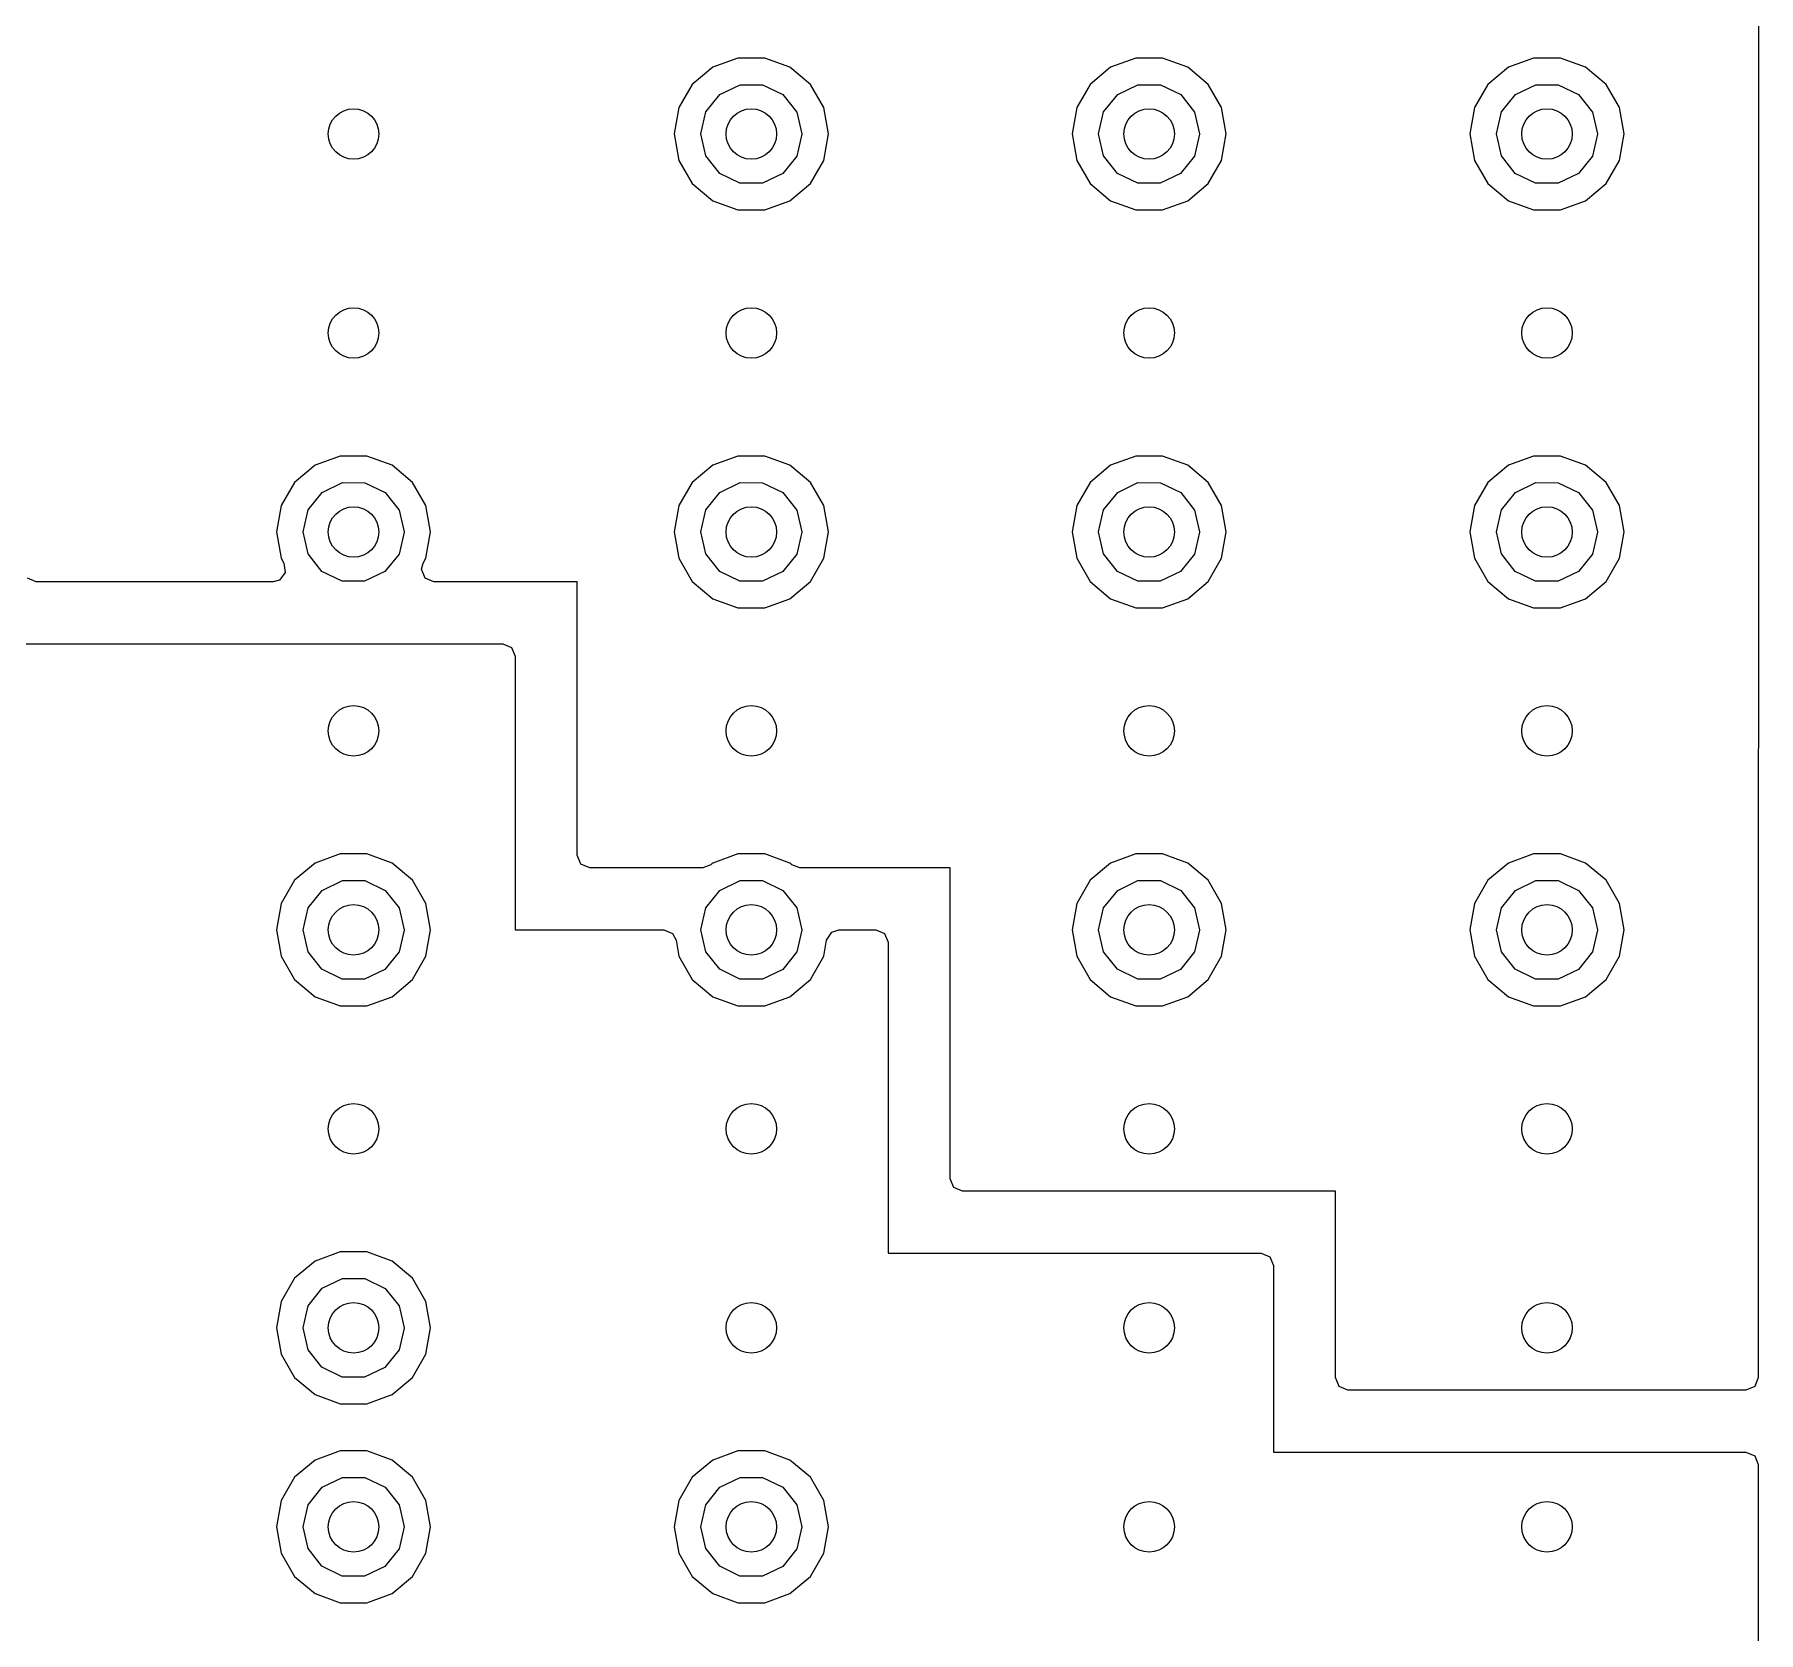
# Model space of a CAD drawing. Extents: x 2.01 to 4.77, y -4.11 to -1.35.
# Drawn here: x 3.1207 to 3.3937, y -2.9163 to -2.6634 of the extents above; entities that cross this region are included whole.
import ezdxf

# ---------------------------------------------------------------- set-up
doc = ezdxf.new("R2010")
doc.units = 0
doc.header["$MEASUREMENT"] = 0
doc.layers.add('BLACK', color=7, linetype='CONTINUOUS')

msp = doc.modelspace()

# ---------------------------------------------------------------- linework, layer by layer
at = {"layer": 'BLACK', "linetype": 'CONTINUOUS'}
for p, q in [((3.39374, -2.56713), (3.39372, -2.70631)), ((3.23213, -2.66711), (3.22815, -2.66856)), ((3.23637, -2.66711), (3.23213, -2.66711)), ((3.24035, -2.66856), (3.23637, -2.66711)), ((3.29512, -2.66711), (3.29114, -2.66856)), ((3.29936, -2.66711), (3.29512, -2.66711)), ((3.30335, -2.66856), (3.29936, -2.66711)), ((3.35812, -2.66711), (3.35413, -2.66856)), ((3.36236, -2.66711), (3.35812, -2.66711)), ((3.36634, -2.66856), (3.36236, -2.66711)), ((3.22815, -2.66856), (3.2249, -2.67129)), ((3.2436, -2.67129), (3.24035, -2.66856)), ((3.29114, -2.66856), (3.28789, -2.67129)), ((3.30659, -2.67129), (3.30335, -2.66856)), ((3.35413, -2.66856), (3.35089, -2.67129)), ((3.36959, -2.67129), (3.36634, -2.66856)), ((3.2249, -2.67129), (3.22278, -2.67496)), ((3.22927, -2.67287), (3.23248, -2.67133)), ((3.23248, -2.67133), (3.23604, -2.67134)), ((3.23604, -2.67134), (3.23924, -2.67288)), ((3.24572, -2.67496), (3.2436, -2.67129)), ((3.28789, -2.67129), (3.28578, -2.67496)), ((3.29226, -2.67287), (3.29547, -2.67133)), ((3.29547, -2.67133), (3.29903, -2.67134)), ((3.29903, -2.67134), (3.30224, -2.67288)), ((3.30871, -2.67496), (3.30659, -2.67129)), ((3.35089, -2.67129), (3.34877, -2.67496)), ((3.35526, -2.67287), (3.35846, -2.67133)), ((3.35846, -2.67133), (3.36202, -2.67134)), ((3.36202, -2.67134), (3.36523, -2.67288)), ((3.37171, -2.67496), (3.36959, -2.67129)), ((3.22278, -2.67496), (3.22205, -2.67913)), ((3.22705, -2.67565), (3.22927, -2.67287)), ((3.23924, -2.67288), (3.24146, -2.67566)), ((3.24646, -2.67913), (3.24572, -2.67496)), ((3.28578, -2.67496), (3.28504, -2.67913)), ((3.29004, -2.67565), (3.29226, -2.67287)), ((3.30224, -2.67288), (3.30445, -2.67566)), ((3.30945, -2.67913), (3.30871, -2.67496)), ((3.34877, -2.67496), (3.34803, -2.67913)), ((3.35303, -2.67565), (3.35526, -2.67287)), ((3.36523, -2.67288), (3.36744, -2.67566)), ((3.37244, -2.67913), (3.37171, -2.67496)), ((3.22625, -2.67912), (3.22705, -2.67565)), ((3.24146, -2.67566), (3.24225, -2.67913)), ((3.28924, -2.67912), (3.29004, -2.67565)), ((3.30445, -2.67566), (3.30524, -2.67913)), ((3.35224, -2.67912), (3.35303, -2.67565)), ((3.36744, -2.67566), (3.36824, -2.67913)), ((3.22205, -2.67913), (3.22278, -2.68331)), ((3.22704, -2.68259), (3.22625, -2.67912)), ((3.24225, -2.67916), (3.24145, -2.68263)), ((3.24225, -2.67913), (3.24225, -2.67916)), ((3.24572, -2.68331), (3.24646, -2.67913)), ((3.28504, -2.67913), (3.28578, -2.68331)), ((3.29003, -2.68259), (3.28924, -2.67912)), ((3.30524, -2.67916), (3.30444, -2.68263)), ((3.30524, -2.67913), (3.30524, -2.67916)), ((3.30871, -2.68331), (3.30945, -2.67913)), ((3.34803, -2.67913), (3.34877, -2.68331)), ((3.35302, -2.68259), (3.35224, -2.67912)), ((3.36824, -2.67916), (3.36743, -2.68263)), ((3.36824, -2.67913), (3.36824, -2.67916)), ((3.37171, -2.68331), (3.37244, -2.67913)), ((3.22278, -2.68331), (3.2249, -2.68698)), ((3.22925, -2.68538), (3.22704, -2.68259)), ((3.24145, -2.68263), (3.23922, -2.6854)), ((3.2436, -2.68698), (3.24572, -2.68331)), ((3.28578, -2.68331), (3.28789, -2.68698)), ((3.29224, -2.68538), (3.29003, -2.68259)), ((3.30444, -2.68263), (3.30221, -2.6854)), ((3.30659, -2.68698), (3.30871, -2.68331)), ((3.34877, -2.68331), (3.35089, -2.68698)), ((3.35523, -2.68538), (3.35302, -2.68259)), ((3.36743, -2.68263), (3.36521, -2.6854)), ((3.36959, -2.68698), (3.37171, -2.68331)), ((3.23245, -2.68693), (3.22925, -2.68538)), ((3.23922, -2.6854), (3.23601, -2.68694)), ((3.29544, -2.68693), (3.29224, -2.68538)), ((3.30221, -2.6854), (3.299, -2.68694)), ((3.35844, -2.68693), (3.35523, -2.68538)), ((3.36521, -2.6854), (3.362, -2.68694)), ((3.2249, -2.68698), (3.22815, -2.6897)), ((3.23601, -2.68694), (3.23245, -2.68693)), ((3.24035, -2.6897), (3.2436, -2.68698)), ((3.28789, -2.68698), (3.29114, -2.6897)), ((3.299, -2.68694), (3.29544, -2.68693)), ((3.30335, -2.6897), (3.30659, -2.68698)), ((3.35089, -2.68698), (3.35413, -2.6897)), ((3.362, -2.68694), (3.35844, -2.68693)), ((3.36634, -2.6897), (3.36959, -2.68698)), ((3.22815, -2.6897), (3.23213, -2.69115)), ((3.23213, -2.69115), (3.23637, -2.69115)), ((3.23637, -2.69115), (3.24035, -2.6897)), ((3.29114, -2.6897), (3.29512, -2.69115)), ((3.29512, -2.69115), (3.29936, -2.69115)), ((3.29936, -2.69115), (3.30335, -2.6897)), ((3.35413, -2.6897), (3.35812, -2.69115)), ((3.35812, -2.69115), (3.36236, -2.69115)), ((3.36236, -2.69115), (3.36634, -2.6897)), ((3.39372, -2.70631), (3.39371, -2.84646)), ((3.16516, -2.73156), (3.16191, -2.73428)), ((3.16914, -2.73011), (3.16516, -2.73156)), ((3.17338, -2.73011), (3.16914, -2.73011)), ((3.17736, -2.73156), (3.17338, -2.73011)), ((3.18061, -2.73428), (3.17736, -2.73156)), ((3.22815, -2.73156), (3.2249, -2.73428)), ((3.23213, -2.73011), (3.22815, -2.73156)), ((3.23637, -2.73011), (3.23213, -2.73011)), ((3.24035, -2.73156), (3.23637, -2.73011)), ((3.2436, -2.73428), (3.24035, -2.73156)), ((3.29114, -2.73156), (3.28789, -2.73428)), ((3.29512, -2.73011), (3.29114, -2.73156)), ((3.29936, -2.73011), (3.29512, -2.73011)), ((3.30335, -2.73156), (3.29936, -2.73011)), ((3.30659, -2.73428), (3.30335, -2.73156)), ((3.35413, -2.73156), (3.35089, -2.73428)), ((3.35812, -2.73011), (3.35413, -2.73156)), ((3.36236, -2.73011), (3.35812, -2.73011)), ((3.36634, -2.73156), (3.36236, -2.73011)), ((3.36959, -2.73428), (3.36634, -2.73156)), ((3.16191, -2.73428), (3.15979, -2.73795)), ((3.16628, -2.73587), (3.16949, -2.73432)), ((3.16949, -2.73432), (3.17305, -2.73433)), ((3.17305, -2.73433), (3.17625, -2.73587)), ((3.18273, -2.73795), (3.18061, -2.73428)), ((3.2249, -2.73428), (3.22278, -2.73795)), ((3.22927, -2.73587), (3.23248, -2.73432)), ((3.23248, -2.73432), (3.23604, -2.73433)), ((3.23604, -2.73433), (3.23924, -2.73587)), ((3.24572, -2.73795), (3.2436, -2.73428)), ((3.28789, -2.73428), (3.28578, -2.73795)), ((3.29226, -2.73587), (3.29547, -2.73432)), ((3.29547, -2.73432), (3.29903, -2.73433)), ((3.29903, -2.73433), (3.30224, -2.73587)), ((3.30871, -2.73795), (3.30659, -2.73428)), ((3.35089, -2.73428), (3.34877, -2.73795)), ((3.35526, -2.73587), (3.35846, -2.73432)), ((3.35846, -2.73432), (3.36202, -2.73433)), ((3.36202, -2.73433), (3.36523, -2.73587)), ((3.37171, -2.73795), (3.36959, -2.73428)), ((3.15979, -2.73795), (3.15905, -2.74213)), ((3.16406, -2.73864), (3.16628, -2.73587)), ((3.17625, -2.73587), (3.17847, -2.73866)), ((3.18346, -2.74213), (3.18273, -2.73795)), ((3.22278, -2.73795), (3.22205, -2.74213)), ((3.22705, -2.73864), (3.22927, -2.73587)), ((3.23924, -2.73587), (3.24146, -2.73866)), ((3.24646, -2.74213), (3.24572, -2.73795)), ((3.28578, -2.73795), (3.28504, -2.74213)), ((3.29004, -2.73864), (3.29226, -2.73587)), ((3.30224, -2.73587), (3.30445, -2.73866)), ((3.30945, -2.74213), (3.30871, -2.73795)), ((3.34877, -2.73795), (3.34803, -2.74213)), ((3.35303, -2.73864), (3.35526, -2.73587)), ((3.36523, -2.73587), (3.36744, -2.73866)), ((3.37244, -2.74213), (3.37171, -2.73795)), ((3.16326, -2.74211), (3.16406, -2.73864)), ((3.17847, -2.73866), (3.17926, -2.74213)), ((3.22625, -2.74211), (3.22705, -2.73864)), ((3.24146, -2.73866), (3.24225, -2.74213)), ((3.28924, -2.74211), (3.29004, -2.73864)), ((3.30445, -2.73866), (3.30524, -2.74213)), ((3.35224, -2.74211), (3.35303, -2.73864)), ((3.36744, -2.73866), (3.36824, -2.74213)), ((3.15905, -2.74213), (3.15979, -2.7463)), ((3.16405, -2.74558), (3.16326, -2.74211)), ((3.17926, -2.74215), (3.17846, -2.74562)), ((3.17926, -2.74213), (3.17926, -2.74215)), ((3.18273, -2.7463), (3.18346, -2.74213)), ((3.22205, -2.74213), (3.22278, -2.7463)), ((3.22704, -2.74558), (3.22625, -2.74211)), ((3.24225, -2.74215), (3.24145, -2.74562)), ((3.24225, -2.74213), (3.24225, -2.74215)), ((3.24572, -2.7463), (3.24646, -2.74213)), ((3.28504, -2.74213), (3.28578, -2.7463)), ((3.29003, -2.74558), (3.28924, -2.74211)), ((3.30524, -2.74215), (3.30444, -2.74562)), ((3.30524, -2.74213), (3.30524, -2.74215)), ((3.30871, -2.7463), (3.30945, -2.74213)), ((3.34803, -2.74213), (3.34877, -2.7463)), ((3.35302, -2.74558), (3.35224, -2.74211)), ((3.36824, -2.74215), (3.36743, -2.74562)), ((3.36824, -2.74213), (3.36824, -2.74215)), ((3.37171, -2.7463), (3.37244, -2.74213)), ((3.15979, -2.7463), (3.16023, -2.74706)), ((3.16626, -2.74837), (3.16405, -2.74558)), ((3.17846, -2.74562), (3.17623, -2.7484)), ((3.18229, -2.74706), (3.18273, -2.7463)), ((3.22278, -2.7463), (3.2249, -2.74997)), ((3.22925, -2.74837), (3.22704, -2.74558)), ((3.24145, -2.74562), (3.23922, -2.7484)), ((3.2436, -2.74997), (3.24572, -2.7463)), ((3.28578, -2.7463), (3.28789, -2.74997)), ((3.29224, -2.74837), (3.29003, -2.74558)), ((3.30444, -2.74562), (3.30221, -2.7484)), ((3.30659, -2.74997), (3.30871, -2.7463)), ((3.34877, -2.7463), (3.35089, -2.74997)), ((3.35523, -2.74837), (3.35302, -2.74558)), ((3.36743, -2.74562), (3.36521, -2.7484)), ((3.36959, -2.74997), (3.37171, -2.7463)), ((3.16042, -2.74855), (3.15951, -2.74974)), ((3.16023, -2.74706), (3.16042, -2.74855)), ((3.16946, -2.74992), (3.16626, -2.74837)), ((3.17623, -2.7484), (3.17302, -2.74993)), ((3.18203, -2.74804), (3.18229, -2.74706)), ((3.1826, -2.74943), (3.18203, -2.74804)), ((3.23245, -2.74992), (3.22925, -2.74837)), ((3.23922, -2.7484), (3.23601, -2.74993)), ((3.29544, -2.74992), (3.29224, -2.74837)), ((3.30221, -2.7484), (3.299, -2.74993)), ((3.35844, -2.74992), (3.35523, -2.74837)), ((3.36521, -2.7484), (3.362, -2.74993)), ((3.121, -2.75), (3.11961, -2.74943)), ((3.15853, -2.75), (3.121, -2.75)), ((3.15951, -2.74974), (3.15853, -2.75)), ((3.17302, -2.74993), (3.16946, -2.74992)), ((3.18399, -2.75), (3.1826, -2.74943)), ((3.20669, -2.75), (3.18399, -2.75)), ((3.20669, -2.79331), (3.20669, -2.75)), ((3.2249, -2.74997), (3.22815, -2.7527)), ((3.23601, -2.74993), (3.23245, -2.74992)), ((3.24035, -2.7527), (3.2436, -2.74997)), ((3.28789, -2.74997), (3.29114, -2.7527)), ((3.299, -2.74993), (3.29544, -2.74992)), ((3.30335, -2.7527), (3.30659, -2.74997)), ((3.35089, -2.74997), (3.35413, -2.7527)), ((3.362, -2.74993), (3.35844, -2.74992)), ((3.36634, -2.7527), (3.36959, -2.74997)), ((3.22815, -2.7527), (3.23213, -2.75415)), ((3.23213, -2.75415), (3.23637, -2.75415)), ((3.23637, -2.75415), (3.24035, -2.7527)), ((3.29114, -2.7527), (3.29512, -2.75415)), ((3.29512, -2.75415), (3.29936, -2.75415)), ((3.29936, -2.75415), (3.30335, -2.7527)), ((3.35413, -2.7527), (3.35812, -2.75415)), ((3.35812, -2.75415), (3.36236, -2.75415)), ((3.36236, -2.75415), (3.36634, -2.7527)), ((3.05294, -2.75984), (3.19489, -2.75984)), ((3.19489, -2.75984), (3.19628, -2.76042)), ((3.19628, -2.76042), (3.19685, -2.7618)), ((3.19685, -2.7618), (3.19685, -2.80512)), ((3.16516, -2.79455), (3.16191, -2.79727)), ((3.16914, -2.7931), (3.16516, -2.79455)), ((3.17338, -2.7931), (3.16914, -2.7931)), ((3.17736, -2.79455), (3.17338, -2.7931)), ((3.18061, -2.79727), (3.17736, -2.79455)), ((3.20727, -2.7947), (3.20669, -2.79331)), ((3.20865, -2.79528), (3.20727, -2.7947)), ((3.22657, -2.79528), (3.20865, -2.79528)), ((3.22783, -2.79482), (3.22657, -2.79528)), ((3.22802, -2.79466), (3.22783, -2.79482)), ((3.22815, -2.79455), (3.22802, -2.79466)), ((3.23213, -2.7931), (3.22815, -2.79455)), ((3.23637, -2.7931), (3.23213, -2.7931)), ((3.24035, -2.79455), (3.23637, -2.7931)), ((3.24049, -2.79466), (3.24035, -2.79455)), ((3.24067, -2.79482), (3.24049, -2.79466)), ((3.24194, -2.79528), (3.24067, -2.79482)), ((3.26575, -2.79528), (3.24194, -2.79528)), ((3.26575, -2.8445), (3.26575, -2.79528)), ((3.29114, -2.79455), (3.28789, -2.79727)), ((3.29512, -2.7931), (3.29114, -2.79455)), ((3.29936, -2.7931), (3.29512, -2.7931)), ((3.30335, -2.79455), (3.29936, -2.7931)), ((3.30659, -2.79727), (3.30335, -2.79455)), ((3.35413, -2.79455), (3.35089, -2.79727)), ((3.35812, -2.7931), (3.35413, -2.79455)), ((3.36236, -2.7931), (3.35812, -2.7931)), ((3.36634, -2.79455), (3.36236, -2.7931)), ((3.36959, -2.79727), (3.36634, -2.79455)), ((3.16191, -2.79727), (3.15979, -2.80094)), ((3.16628, -2.79886), (3.16949, -2.79732)), ((3.16949, -2.79732), (3.17305, -2.79732)), ((3.17305, -2.79732), (3.17625, -2.79887)), ((3.18273, -2.80094), (3.18061, -2.79727)), ((3.22927, -2.79886), (3.23248, -2.79732)), ((3.23248, -2.79732), (3.23604, -2.79732)), ((3.23604, -2.79732), (3.23924, -2.79887)), ((3.28789, -2.79727), (3.28578, -2.80094)), ((3.29226, -2.79886), (3.29547, -2.79732)), ((3.29547, -2.79732), (3.29903, -2.79732)), ((3.29903, -2.79732), (3.30224, -2.79887)), ((3.30871, -2.80094), (3.30659, -2.79727)), ((3.35089, -2.79727), (3.34877, -2.80094)), ((3.35526, -2.79886), (3.35846, -2.79732)), ((3.35846, -2.79732), (3.36202, -2.79732)), ((3.36202, -2.79732), (3.36523, -2.79887)), ((3.37171, -2.80094), (3.36959, -2.79727)), ((3.15979, -2.80094), (3.15905, -2.80512)), ((3.16406, -2.80164), (3.16628, -2.79886)), ((3.17625, -2.79887), (3.17847, -2.80165)), ((3.18346, -2.80512), (3.18273, -2.80094)), ((3.22705, -2.80164), (3.22927, -2.79886)), ((3.23924, -2.79887), (3.24146, -2.80165)), ((3.28578, -2.80094), (3.28504, -2.80512)), ((3.29004, -2.80164), (3.29226, -2.79886)), ((3.30224, -2.79887), (3.30445, -2.80165)), ((3.30945, -2.80512), (3.30871, -2.80094)), ((3.34877, -2.80094), (3.34803, -2.80512)), ((3.35303, -2.80164), (3.35526, -2.79886)), ((3.36523, -2.79887), (3.36744, -2.80165)), ((3.37244, -2.80512), (3.37171, -2.80094)), ((3.16326, -2.8051), (3.16406, -2.80164)), ((3.17847, -2.80165), (3.17926, -2.80512)), ((3.22625, -2.8051), (3.22705, -2.80164)), ((3.24146, -2.80165), (3.24225, -2.80512)), ((3.28924, -2.8051), (3.29004, -2.80164)), ((3.30445, -2.80165), (3.30524, -2.80512)), ((3.35224, -2.8051), (3.35303, -2.80164)), ((3.36744, -2.80165), (3.36824, -2.80512)), ((3.15905, -2.80512), (3.15979, -2.80929)), ((3.16405, -2.80857), (3.16326, -2.8051)), ((3.17926, -2.80515), (3.17846, -2.80861)), ((3.17926, -2.80512), (3.17926, -2.80515)), ((3.18273, -2.80929), (3.18346, -2.80512)), ((3.19685, -2.80512), (3.2204, -2.80512)), ((3.2204, -2.80512), (3.22179, -2.80569)), ((3.22179, -2.80569), (3.22233, -2.80674)), ((3.22704, -2.80857), (3.22625, -2.8051)), ((3.24225, -2.80515), (3.24145, -2.80861)), ((3.24225, -2.80512), (3.24225, -2.80515)), ((3.24617, -2.80674), (3.24698, -2.80547)), ((3.24698, -2.80547), (3.2481, -2.80512)), ((3.2481, -2.80512), (3.25394, -2.80512)), ((3.25394, -2.80512), (3.25533, -2.80569)), ((3.25533, -2.80569), (3.25591, -2.80708)), ((3.28504, -2.80512), (3.28578, -2.80929)), ((3.29003, -2.80857), (3.28924, -2.8051)), ((3.30524, -2.80515), (3.30444, -2.80861)), ((3.30524, -2.80512), (3.30524, -2.80515)), ((3.30871, -2.80929), (3.30945, -2.80512)), ((3.34803, -2.80512), (3.34877, -2.80929)), ((3.35302, -2.80857), (3.35224, -2.8051)), ((3.36824, -2.80515), (3.36743, -2.80861)), ((3.36824, -2.80512), (3.36824, -2.80515)), ((3.37171, -2.80929), (3.37244, -2.80512)), ((3.16626, -2.81136), (3.16405, -2.80857)), ((3.17846, -2.80861), (3.17623, -2.81139)), ((3.22233, -2.80674), (3.22278, -2.80929)), ((3.22925, -2.81136), (3.22704, -2.80857)), ((3.24145, -2.80861), (3.23922, -2.81139)), ((3.24572, -2.80929), (3.24617, -2.80674)), ((3.25591, -2.80708), (3.25591, -2.8563)), ((3.29224, -2.81136), (3.29003, -2.80857)), ((3.30444, -2.80861), (3.30221, -2.81139)), ((3.35523, -2.81136), (3.35302, -2.80857)), ((3.36743, -2.80861), (3.36521, -2.81139)), ((3.15979, -2.80929), (3.16191, -2.81296)), ((3.16946, -2.81291), (3.16626, -2.81136)), ((3.17623, -2.81139), (3.17302, -2.81292)), ((3.18061, -2.81296), (3.18273, -2.80929)), ((3.22278, -2.80929), (3.2249, -2.81296)), ((3.23245, -2.81291), (3.22925, -2.81136)), ((3.23922, -2.81139), (3.23601, -2.81292)), ((3.2436, -2.81296), (3.24572, -2.80929)), ((3.28578, -2.80929), (3.28789, -2.81296)), ((3.29544, -2.81291), (3.29224, -2.81136)), ((3.30221, -2.81139), (3.299, -2.81292)), ((3.30659, -2.81296), (3.30871, -2.80929)), ((3.34877, -2.80929), (3.35089, -2.81296)), ((3.35844, -2.81291), (3.35523, -2.81136)), ((3.36521, -2.81139), (3.362, -2.81292)), ((3.36959, -2.81296), (3.37171, -2.80929)), ((3.16191, -2.81296), (3.16516, -2.81569)), ((3.17302, -2.81292), (3.16946, -2.81291)), ((3.17736, -2.81569), (3.18061, -2.81296)), ((3.2249, -2.81296), (3.22815, -2.81569)), ((3.23601, -2.81292), (3.23245, -2.81291)), ((3.24035, -2.81569), (3.2436, -2.81296)), ((3.28789, -2.81296), (3.29114, -2.81569)), ((3.299, -2.81292), (3.29544, -2.81291)), ((3.30335, -2.81569), (3.30659, -2.81296)), ((3.35089, -2.81296), (3.35413, -2.81569)), ((3.362, -2.81292), (3.35844, -2.81291)), ((3.36634, -2.81569), (3.36959, -2.81296)), ((3.16516, -2.81569), (3.16914, -2.81714)), ((3.16914, -2.81714), (3.17338, -2.81714)), ((3.17338, -2.81714), (3.17736, -2.81569)), ((3.22815, -2.81569), (3.23213, -2.81714)), ((3.23213, -2.81714), (3.23637, -2.81714)), ((3.23637, -2.81714), (3.24035, -2.81569)), ((3.29114, -2.81569), (3.29512, -2.81714)), ((3.29512, -2.81714), (3.29936, -2.81714)), ((3.29936, -2.81714), (3.30335, -2.81569)), ((3.35413, -2.81569), (3.35812, -2.81714)), ((3.35812, -2.81714), (3.36236, -2.81714)), ((3.36236, -2.81714), (3.36634, -2.81569)), ((3.26632, -2.84588), (3.26575, -2.8445)), ((3.26771, -2.84646), (3.26632, -2.84588)), ((3.32677, -2.84646), (3.26771, -2.84646)), ((3.32677, -2.87599), (3.32677, -2.84646)), ((3.39371, -2.84646), (3.3937, -2.87599)), ((3.16516, -2.85754), (3.16191, -2.86026)), ((3.16914, -2.85609), (3.16516, -2.85754)), ((3.17338, -2.85609), (3.16914, -2.85609)), ((3.17736, -2.85754), (3.17338, -2.85609)), ((3.18061, -2.86026), (3.17736, -2.85754)), ((3.25591, -2.8563), (3.31497, -2.8563)), ((3.31497, -2.8563), (3.31635, -2.85687)), ((3.31635, -2.85687), (3.31693, -2.85826)), ((3.31693, -2.85826), (3.31693, -2.8878)), ((3.16191, -2.86026), (3.15979, -2.86394)), ((3.16628, -2.86185), (3.16949, -2.86031)), ((3.16949, -2.86031), (3.17305, -2.86031)), ((3.17305, -2.86031), (3.17625, -2.86186)), ((3.18273, -2.86394), (3.18061, -2.86026)), ((3.16406, -2.86463), (3.16628, -2.86185)), ((3.17625, -2.86186), (3.17847, -2.86464)), ((3.15979, -2.86394), (3.15905, -2.86811)), ((3.16326, -2.8681), (3.16406, -2.86463)), ((3.17847, -2.86464), (3.17926, -2.86811)), ((3.18346, -2.86811), (3.18273, -2.86394)), ((3.15905, -2.86811), (3.15979, -2.87228)), ((3.16405, -2.87157), (3.16326, -2.8681)), ((3.17926, -2.86814), (3.17846, -2.8716)), ((3.17926, -2.86811), (3.17926, -2.86814)), ((3.18273, -2.87228), (3.18346, -2.86811)), ((3.16626, -2.87435), (3.16405, -2.87157)), ((3.17846, -2.8716), (3.17623, -2.87438)), ((3.15979, -2.87228), (3.16191, -2.87596)), ((3.16946, -2.87591), (3.16626, -2.87435)), ((3.17623, -2.87438), (3.17302, -2.87591)), ((3.18061, -2.87596), (3.18273, -2.87228)), ((3.16191, -2.87596), (3.16516, -2.87868)), ((3.17302, -2.87591), (3.16946, -2.87591)), ((3.17736, -2.87868), (3.18061, -2.87596)), ((3.32735, -2.87738), (3.32677, -2.87599)), ((3.32873, -2.87795), (3.32735, -2.87738)), ((3.39313, -2.87738), (3.39174, -2.87795)), ((3.3937, -2.87599), (3.39313, -2.87738)), ((3.16516, -2.87868), (3.16914, -2.88013)), ((3.16914, -2.88013), (3.17338, -2.88013)), ((3.17338, -2.88013), (3.17736, -2.87868)), ((3.36023, -2.87795), (3.32873, -2.87795)), ((3.39174, -2.87795), (3.36023, -2.87795)), ((3.16914, -2.88759), (3.16516, -2.88904)), ((3.17338, -2.88759), (3.16914, -2.88759)), ((3.17736, -2.88904), (3.17338, -2.88759)), ((3.23213, -2.88759), (3.22815, -2.88904)), ((3.23637, -2.88759), (3.23213, -2.88759)), ((3.24035, -2.88904), (3.23637, -2.88759)), ((3.31693, -2.8878), (3.39174, -2.8878)), ((3.39174, -2.8878), (3.39313, -2.88837)), ((3.39313, -2.88837), (3.3937, -2.88976)), ((3.16516, -2.88904), (3.16191, -2.89176)), ((3.18061, -2.89176), (3.17736, -2.88904)), ((3.22815, -2.88904), (3.2249, -2.89176)), ((3.2436, -2.89176), (3.24035, -2.88904)), ((3.3937, -2.88976), (3.3937, -2.94862)), ((3.16191, -2.89176), (3.15979, -2.89543)), ((3.16406, -2.89612), (3.16628, -2.89335)), ((3.16628, -2.89335), (3.16949, -2.89181)), ((3.16949, -2.89181), (3.17305, -2.89181)), ((3.17305, -2.89181), (3.17625, -2.89335)), ((3.17625, -2.89335), (3.17847, -2.89614)), ((3.18273, -2.89543), (3.18061, -2.89176)), ((3.2249, -2.89176), (3.22278, -2.89543)), ((3.22705, -2.89612), (3.22927, -2.89335)), ((3.22927, -2.89335), (3.23248, -2.89181)), ((3.23248, -2.89181), (3.23604, -2.89181)), ((3.23604, -2.89181), (3.23924, -2.89335)), ((3.23924, -2.89335), (3.24146, -2.89614)), ((3.24572, -2.89543), (3.2436, -2.89176)), ((3.15979, -2.89543), (3.15905, -2.89961)), ((3.16326, -2.89959), (3.16406, -2.89612)), ((3.17847, -2.89614), (3.17926, -2.89961)), ((3.18346, -2.89961), (3.18273, -2.89543)), ((3.22278, -2.89543), (3.22205, -2.89961)), ((3.22625, -2.89959), (3.22705, -2.89612)), ((3.24146, -2.89614), (3.24225, -2.89961)), ((3.24646, -2.89961), (3.24572, -2.89543)), ((3.15905, -2.89961), (3.15979, -2.90378)), ((3.16405, -2.90306), (3.16326, -2.89959)), ((3.17926, -2.89963), (3.17846, -2.9031)), ((3.17926, -2.89961), (3.17926, -2.89963)), ((3.18273, -2.90378), (3.18346, -2.89961)), ((3.22205, -2.89961), (3.22278, -2.90378)), ((3.22704, -2.90306), (3.22625, -2.89959)), ((3.24225, -2.89963), (3.24145, -2.9031)), ((3.24225, -2.89961), (3.24225, -2.89963)), ((3.24572, -2.90378), (3.24646, -2.89961)), ((3.15979, -2.90378), (3.16191, -2.90745)), ((3.16626, -2.90585), (3.16405, -2.90306)), ((3.17846, -2.9031), (3.17623, -2.90588)), ((3.18061, -2.90745), (3.18273, -2.90378)), ((3.22278, -2.90378), (3.2249, -2.90745)), ((3.22925, -2.90585), (3.22704, -2.90306)), ((3.24145, -2.9031), (3.23922, -2.90588)), ((3.2436, -2.90745), (3.24572, -2.90378)), ((3.16191, -2.90745), (3.16516, -2.91018)), ((3.16946, -2.9074), (3.16626, -2.90585)), ((3.17302, -2.90741), (3.16946, -2.9074)), ((3.17623, -2.90588), (3.17302, -2.90741)), ((3.17736, -2.91018), (3.18061, -2.90745)), ((3.2249, -2.90745), (3.22815, -2.91018)), ((3.23245, -2.9074), (3.22925, -2.90585)), ((3.23601, -2.90741), (3.23245, -2.9074)), ((3.23922, -2.90588), (3.23601, -2.90741)), ((3.24035, -2.91018), (3.2436, -2.90745)), ((3.16516, -2.91018), (3.16914, -2.91163)), ((3.17338, -2.91163), (3.17736, -2.91018)), ((3.22815, -2.91018), (3.23213, -2.91163)), ((3.23637, -2.91163), (3.24035, -2.91018)), ((3.16914, -2.91163), (3.17338, -2.91163)), ((3.23213, -2.91163), (3.23637, -2.91163))]:
    msp.add_line(p, q, dxfattribs=at)
at = {"layer": 'BLACK'}
for centre in [(3.17126, -2.67913), (3.23425, -2.67913), (3.29724, -2.67913), (3.36024, -2.67913), (3.17126, -2.71063), (3.23425, -2.71063), (3.29724, -2.71063), (3.36024, -2.71063), (3.17126, -2.74213), (3.23425, -2.74213), (3.29724, -2.74213), (3.36024, -2.74213), (3.17126, -2.77362), (3.23425, -2.77362), (3.29724, -2.77362), (3.36024, -2.77362), (3.17126, -2.80512), (3.23425, -2.80512), (3.29724, -2.80512), (3.36024, -2.80512), (3.17126, -2.83661), (3.23425, -2.83661), (3.29724, -2.83661), (3.36024, -2.83661), (3.17126, -2.86811), (3.23425, -2.86811), (3.29724, -2.86811), (3.36024, -2.86811), (3.17126, -2.89961), (3.23425, -2.89961), (3.29724, -2.89961), (3.36024, -2.89961)]:
    msp.add_circle(centre, 0.004, dxfattribs=at)

doc.saveas('drawing.dxf')
